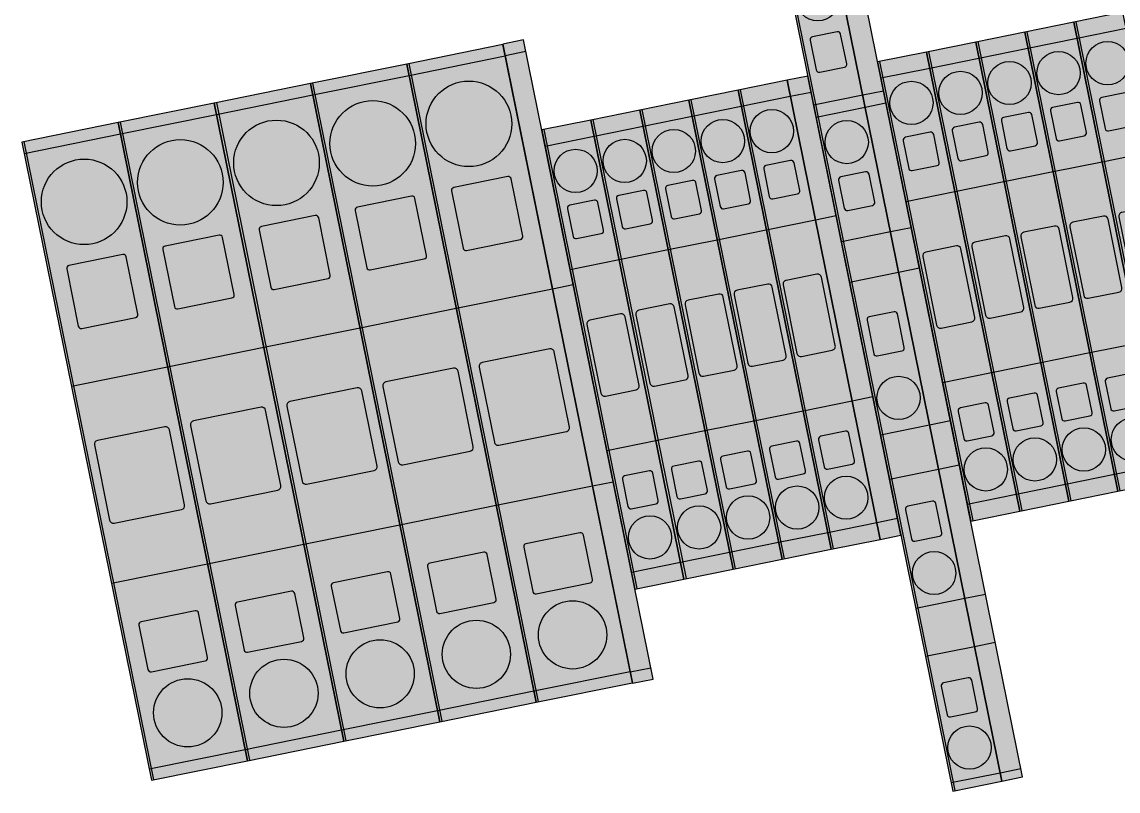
# Model space of a CAD drawing. Header units: millimetres. Extents: x -143 to 904, y -11 to 956.
# Drawn here: x -11.2 to 131.2, y 40.2 to 140.2 of the extents above; entities that cross this region are included whole.
import ezdxf

# ---------------------------------------------------------------- set-up
doc = ezdxf.new("R2010")
doc.units = ezdxf.units.MM
doc.layers.add('CP_DEVICES', color=7, linetype='Continuous')

# ---------------------------------------------------------------- blocks, each defined once
blk = doc.blocks.new('VPR-10-GY')
at = {"true_color": 0x82817d}
blk.add_hatch(color=8, dxfattribs=at).paths.add_polyline_path([(0, -33.85), (10.2, -33.85), (10.2, 33.85), (0, 33.85)])
at = {"true_color": 0x72706d}
for points in [[(0, 32.65), (10.2, 32.65), (10.2, 33.85), (0, 33.85)], [(0, -33.85), (10.2, -33.85), (10.2, -32.65), (0, -32.65)]]:
    blk.add_hatch(color=8, dxfattribs=at).paths.add_polyline_path(points)
at = {"true_color": 0x989692}
for points in [[(0, 7.95), (10.2, 7.95), (10.2, 32.65), (0, 32.65)], [(0, -32.65), (10.2, -32.65), (10.2, -12.95), (0, -12.95)]]:
    blk.add_hatch(color=252, dxfattribs=at).paths.add_polyline_path(points)
at = {"true_color": 0x706f6c}
h = blk.add_hatch(color=8, dxfattribs=at)
edge = h.paths.add_edge_path()
edge.add_arc((5.1, 26.475), 4.446, 0, 360)
at = {"true_color": 0x4f4e4b}
h = blk.add_hatch(color=251, dxfattribs=at)
edge = h.paths.add_edge_path()
edge.add_arc((5.1, 25.85256), 3.29004, 0, 360)
at = {"true_color": 0x2d2d2b}
h = blk.add_hatch(color=250, dxfattribs=at)
edge = h.paths.add_edge_path()
edge.add_arc((5.1, 25.31904), 1.86732, 0, 360)
at = {"true_color": 0xe46f30}
for points in [[(2.238, 13.631), (7.962, 13.631, 0.414213562), (8.262, 13.931), (8.262, 20, 0.414213562), (7.962, 20.3), (2.238, 20.3, 0.414213562), (1.938, 20), (1.938, 13.931, 0.414213562)], [(2.238, -22.8), (7.962, -22.8, 0.414213562), (8.262, -22.5), (8.262, -17.781, 0.414213562), (7.962, -17.481), (2.238, -17.481, 0.414213562), (1.938, -17.781), (1.938, -22.5, 0.414213562)]]:
    blk.add_hatch(color=32, dxfattribs=at).paths.add_polyline_path(points)
at = {"true_color": 0x723718}
for points in [[(1.938, 15.69839), (8.262, 17.43233), (8.262, 18.23261), (1.938, 16.49867)], [(1.938, -21.15111), (8.262, -19.76817), (8.262, -19.12989), (1.938, -20.51283)]]:
    blk.add_hatch(color=36, dxfattribs=at).paths.add_polyline_path(points)
at = {"true_color": 0x3f3f3d}
for points in [[(4.849, 10.117), (5.351, 10.117, 0.414213562), (5.9, 10.666), (5.9, 10.668, 0.414213562), (5.351, 11.217), (4.849, 11.217, 0.414213562), (4.3, 10.668), (4.3, 10.666, 0.414213562)], [(4.849, -15.667), (5.351, -15.667, 0.414213562), (5.9, -15.118), (5.9, -15.116, 0.414213562), (5.351, -14.567), (4.849, -14.567, 0.414213562), (4.3, -15.116), (4.3, -15.118, 0.414213562)]]:
    blk.add_hatch(color=250, dxfattribs=at).paths.add_polyline_path(points)
at = {"true_color": 0x343437}
for points in [[(2.55, 4.75), (7.65, 4.75), (7.65, 6.95), (2.55, 6.95)], [(2.55, -11.95), (7.65, -11.95), (7.65, -9.75), (2.55, -9.75)]]:
    blk.add_hatch(color=250, dxfattribs=at).paths.add_polyline_path(points)
at = {"true_color": 0xa4a29d}
blk.add_hatch(color=253, dxfattribs=at).paths.add_polyline_path([(1.522, -6.889), (8.678, -6.889, 0.414213562), (9.078, -6.489), (9.078, 1.489, 0.414213562), (8.678, 1.889), (1.522, 1.889, 0.414213562), (1.122, 1.489), (1.122, -6.489, 0.414213562)])
at = {"true_color": 0x706f6c}
h = blk.add_hatch(color=8, dxfattribs=at)
edge = h.paths.add_edge_path()
edge.add_arc((5.1, -27.725), 3.546, 0, 360)
at = {"true_color": 0x4f4e4b}
h = blk.add_hatch(color=251, dxfattribs=at)
edge = h.paths.add_edge_path()
edge.add_arc((5.1, -27.22856), 2.62404, 0, 360)
at = {"true_color": 0x2d2d2b}
h = blk.add_hatch(color=250, dxfattribs=at)
edge = h.paths.add_edge_path()
edge.add_arc((5.1, -26.80304), 1.48932, 0, 360)
at = {"color": 253, "true_color": 0xaaa8a3}
blk.add_line((0.25, -33.85), (0.25, 33.85), dxfattribs=at)
at = {"color": 251, "true_color": 0x5b5a57}
for p, q in [((0, 32.65), (10.2, 32.65)), ((0, 7.95), (10.2, 7.95)), ((0, -12.95), (10.2, -12.95)), ((0, -32.65), (10.2, -32.65))]:
    blk.add_line(p, q, dxfattribs=at)
blk.add_lwpolyline([(0, -33.85), (10.2, -33.85), (10.2, 33.85), (0, 33.85)], close=True)
at = {"color": 34, "true_color": 0x8d441d}
for points in [[(2.238, 13.631), (7.962, 13.631, 0.414213562), (8.262, 13.931), (8.262, 20, 0.414213562), (7.962, 20.3), (2.238, 20.3, 0.414213562), (1.938, 20), (1.938, 13.931, 0.414213562)], [(2.238, -22.8), (7.962, -22.8, 0.414213562), (8.262, -22.5), (8.262, -17.781, 0.414213562), (7.962, -17.481), (2.238, -17.481, 0.414213562), (1.938, -17.781), (1.938, -22.5, 0.414213562)]]:
    blk.add_lwpolyline(points, format="xyb", close=True, dxfattribs=at)
at = {"color": 251, "true_color": 0x5b5a57}
blk.add_lwpolyline([(1.522, -6.889), (8.678, -6.889, 0.414213562), (9.078, -6.489), (9.078, 1.489, 0.414213562), (8.678, 1.889), (1.522, 1.889, 0.414213562), (1.122, 1.489), (1.122, -6.489, 0.414213562)], format="xyb", close=True, dxfattribs=at)
at = {"color": 251, "true_color": 0x535250}
for centre, radius in [((5.1, 26.475), 4.446), ((5.1, -27.725), 3.546)]:
    blk.add_circle(centre, radius, dxfattribs=at)
blk = doc.blocks.new('VPR-10-BU')
at = {"true_color": 0x22609a}
blk.add_hatch(color=144, dxfattribs=at).paths.add_polyline_path([(0, -33.85), (10.2, -33.85), (10.2, 33.85), (0, 33.85)])
at = {"true_color": 0x1e5487}
for points in [[(0, 32.65), (10.2, 32.65), (10.2, 33.85), (0, 33.85)], [(0, -33.85), (10.2, -33.85), (10.2, -32.65), (0, -32.65)]]:
    blk.add_hatch(color=146, dxfattribs=at).paths.add_polyline_path(points)
at = {"true_color": 0x2870b4}
for points in [[(0, 7.95), (10.2, 7.95), (10.2, 32.65), (0, 32.65)], [(0, -32.65), (10.2, -32.65), (10.2, -12.95), (0, -12.95)]]:
    blk.add_hatch(color=155, dxfattribs=at).paths.add_polyline_path(points)
at = {"true_color": 0x1d5285}
h = blk.add_hatch(color=146, dxfattribs=at)
edge = h.paths.add_edge_path()
edge.add_arc((5.1, 26.475), 4.446, 0, 360)
at = {"true_color": 0x143a5d}
h = blk.add_hatch(color=159, dxfattribs=at)
edge = h.paths.add_edge_path()
edge.add_arc((5.1, 25.85256), 3.29004, 0, 360)
at = {"true_color": 0x0c2136}
h = blk.add_hatch(color=158, dxfattribs=at)
edge = h.paths.add_edge_path()
edge.add_arc((5.1, 25.31904), 1.86732, 0, 360)
at = {"true_color": 0xe46f30}
for points in [[(2.238, 13.631), (7.962, 13.631, 0.414213562), (8.262, 13.931), (8.262, 20, 0.414213562), (7.962, 20.3), (2.238, 20.3, 0.414213562), (1.938, 20), (1.938, 13.931, 0.414213562)], [(2.238, -22.8), (7.962, -22.8, 0.414213562), (8.262, -22.5), (8.262, -17.781, 0.414213562), (7.962, -17.481), (2.238, -17.481, 0.414213562), (1.938, -17.781), (1.938, -22.5, 0.414213562)]]:
    blk.add_hatch(color=32, dxfattribs=at).paths.add_polyline_path(points)
at = {"true_color": 0x723718}
for points in [[(1.938, 15.69839), (8.262, 17.43233), (8.262, 18.23261), (1.938, 16.49867)], [(1.938, -21.15111), (8.262, -19.76817), (8.262, -19.12989), (1.938, -20.51283)]]:
    blk.add_hatch(color=36, dxfattribs=at).paths.add_polyline_path(points)
at = {"true_color": 0x102f4b}
for points in [[(4.849, 10.117), (5.351, 10.117, 0.414213562), (5.9, 10.666), (5.9, 10.668, 0.414213562), (5.351, 11.217), (4.849, 11.217, 0.414213562), (4.3, 10.668), (4.3, 10.666, 0.414213562)], [(4.849, -15.667), (5.351, -15.667, 0.414213562), (5.9, -15.118), (5.9, -15.116, 0.414213562), (5.351, -14.567), (4.849, -14.567, 0.414213562), (4.3, -15.116), (4.3, -15.118, 0.414213562)]]:
    blk.add_hatch(color=158, dxfattribs=at).paths.add_polyline_path(points)
at = {"true_color": 0x343437}
for points in [[(2.55, 4.75), (7.65, 4.75), (7.65, 6.95), (2.55, 6.95)], [(2.55, -11.95), (7.65, -11.95), (7.65, -9.75), (2.55, -9.75)]]:
    blk.add_hatch(color=250, dxfattribs=at).paths.add_polyline_path(points)
at = {"true_color": 0x2b78c2}
blk.add_hatch(color=152, dxfattribs=at).paths.add_polyline_path([(1.522, -6.889), (8.678, -6.889, 0.414213562), (9.078, -6.489), (9.078, 1.489, 0.414213562), (8.678, 1.889), (1.522, 1.889, 0.414213562), (1.122, 1.489), (1.122, -6.489, 0.414213562)])
at = {"true_color": 0x1d5285}
h = blk.add_hatch(color=146, dxfattribs=at)
edge = h.paths.add_edge_path()
edge.add_arc((5.1, -27.725), 3.546, 0, 360)
at = {"true_color": 0x143a5d}
h = blk.add_hatch(color=159, dxfattribs=at)
edge = h.paths.add_edge_path()
edge.add_arc((5.1, -27.22856), 2.62404, 0, 360)
at = {"true_color": 0x0c2136}
h = blk.add_hatch(color=158, dxfattribs=at)
edge = h.paths.add_edge_path()
edge.add_arc((5.1, -26.80304), 1.48932, 0, 360)
at = {"color": 152, "true_color": 0x2c7dc9}
blk.add_line((0.25, -33.85), (0.25, 33.85), dxfattribs=at)
at = {"color": 156, "true_color": 0x18436c}
for p, q in [((0, 32.65), (10.2, 32.65)), ((0, 7.95), (10.2, 7.95)), ((0, -12.95), (10.2, -12.95)), ((0, -32.65), (10.2, -32.65))]:
    blk.add_line(p, q, dxfattribs=at)
blk.add_lwpolyline([(0, -33.85), (10.2, -33.85), (10.2, 33.85), (0, 33.85)], close=True)
at = {"color": 34, "true_color": 0x8d441d}
for points in [[(2.238, 13.631), (7.962, 13.631, 0.414213562), (8.262, 13.931), (8.262, 20, 0.414213562), (7.962, 20.3), (2.238, 20.3, 0.414213562), (1.938, 20), (1.938, 13.931, 0.414213562)], [(2.238, -22.8), (7.962, -22.8, 0.414213562), (8.262, -22.5), (8.262, -17.781, 0.414213562), (7.962, -17.481), (2.238, -17.481, 0.414213562), (1.938, -17.781), (1.938, -22.5, 0.414213562)]]:
    blk.add_lwpolyline(points, format="xyb", close=True, dxfattribs=at)
at = {"color": 156, "true_color": 0x18436c}
blk.add_lwpolyline([(1.522, -6.889), (8.678, -6.889, 0.414213562), (9.078, -6.489), (9.078, 1.489, 0.414213562), (8.678, 1.889), (1.522, 1.889, 0.414213562), (1.122, 1.489), (1.122, -6.489, 0.414213562)], format="xyb", close=True, dxfattribs=at)
at = {"color": 159, "true_color": 0x163d63}
for centre, radius in [((5.1, 26.475), 4.446), ((5.1, -27.725), 3.546)]:
    blk.add_circle(centre, radius, dxfattribs=at)
blk = doc.blocks.new('VPR-10-PE-YG')
at = {"true_color": 0x438b60}
blk.add_hatch(color=117, dxfattribs=at).paths.add_polyline_path([(0, -33.85), (10.2, -33.85), (10.2, 33.85), (0, 33.85)])
at = {"true_color": 0x3a7954}
for points in [[(0, 32.65), (10.2, 32.65), (10.2, 33.85), (0, 33.85)], [(0, -33.85), (10.2, -33.85), (10.2, -32.65), (0, -32.65)]]:
    blk.add_hatch(color=107, dxfattribs=at).paths.add_polyline_path(points)
at = {"true_color": 0x4ea270}
for points in [[(0, 7.95), (10.2, 7.95), (10.2, 32.65), (0, 32.65)], [(0, -32.65), (10.2, -32.65), (10.2, -12.95), (0, -12.95)]]:
    blk.add_hatch(color=115, dxfattribs=at).paths.add_polyline_path(points)
at = {"true_color": 0xc4c45c}
for points in [[(0, 32.14), (10.2, 31.7), (10.2, 32.14), (0, 32.59)], [(0, 30.55), (10.2, 30.56), (10.2, 30.72), (0, 30.71)], [(0, 29.4), (10.2, 28.29), (10.2, 28.47), (0, 29.58)], [(0, 27.92), (10.2, 29.07), (10.2, 29.52), (0, 28.37)], [(0, 26.4), (10.2, 25.33), (10.2, 25.82), (0, 26.88)], [(0, 24.87), (10.2, 25.41), (10.2, 25.59), (0, 25.04)], [(0, 23.87), (10.2, 24.23), (10.2, 24.6), (0, 24.24)], [(0, 23.09), (10.2, 22.28), (10.2, 22.46), (0, 23.28)], [(0, 21.82), (10.2, 22.24), (10.2, 22.64), (0, 22.22)], [(0, 20.56), (10.2, 20.71), (10.2, 20.91), (0, 20.76)], [(0, 19.87), (10.2, 20.31), (10.2, 20.47), (0, 20.03)], [(0, 17.79), (10.2, 17.6), (10.2, 17.9), (0, 18.09)], [(0, 16.18), (10.2, 17.37), (10.2, 17.59), (0, 16.39)], [(0, 15.05), (10.2, 16.18), (10.2, 16.44), (0, 15.31)], [(0, 13.26), (10.2, 14.35), (10.2, 14.88), (0, 13.78)], [(0, 12.31), (10.2, 13.47), (10.2, 13.74), (0, 12.57)], [(0, 10.49), (10.2, 9.92), (10.2, 10.17), (0, 10.73)], [(0, 9.28), (10.2, 9.69), (10.2, 9.98), (0, 9.56)], [(0, 8.14), (10.2, 7.06), (10.2, 7.5), (0, 8.57)], [(0, 6.56), (10.2, 6.23), (10.2, 6.76), (0, 7.09)], [(0, 5.28), (10.2, 6), (10.2, 6.48), (0, 5.77)], [(0, 3.29), (10.2, 3.08), (10.2, 3.45), (0, 3.65)], [(0, 1.16), (10.2, 1.57), (10.2, 1.95), (0, 1.54)], [(0, -0.72), (10.2, 0.46), (10.2, 0.7), (0, -0.48)], [(0, -1.57), (10.2, -0.98), (10.2, -0.81), (0, -1.4)], [(0, -2.76), (10.2, -2.14), (10.2, -1.73), (0, -2.35)], [(0, -4.44), (10.2, -4.88), (10.2, -4.68), (0, -4.23)], [(0, -6.34), (10.2, -5.92), (10.2, -5.44), (0, -5.86)], [(0, -7.22), (10.2, -6.2), (10.2, -6.04), (0, -7.07)], [(0, -8.13), (10.2, -8.42), (10.2, -8.08), (0, -7.79)], [(0, -10.15), (10.2, -10.12), (10.2, -9.71), (0, -9.75)], [(0, -11.31), (10.2, -12.5), (10.2, -12), (0, -10.81)], [(0, -12.3), (10.2, -13.09), (10.2, -12.6), (0, -11.82)], [(0, -13.32), (10.2, -14.01), (10.2, -13.64), (0, -12.95)], [(0, -14.59), (10.2, -14.79), (10.2, -14.52), (0, -14.31)], [(0, -15.57), (10.2, -15.77), (10.2, -15.54), (0, -15.34)], [(0, -16.73), (10.2, -17.16), (10.2, -16.62), (0, -16.2)], [(0, -18.06), (10.2, -17.17), (10.2, -16.93), (0, -17.83)], [(0, -19.77), (10.2, -19.31), (10.2, -18.89), (0, -19.35)], [(0, -21.8), (10.2, -22.49), (10.2, -22.19), (0, -21.5)], [(0, -23.76), (10.2, -24.62), (10.2, -24.21), (0, -23.34)], [(0, -25.72), (10.2, -24.57), (10.2, -24.25), (0, -25.4)], [(0, -24.64), (10.2, -25.02), (10.2, -24.65), (0, -24.27)], [(0, -27.01), (10.2, -26.75), (10.2, -26.49), (0, -26.75)], [(0, -28.12), (10.2, -28.22), (10.2, -27.99), (0, -27.9)], [(0, -29.08), (10.2, -28.89), (10.2, -28.61), (0, -28.8)], [(0, -30.22), (10.2, -29.82), (10.2, -29.33), (0, -29.73)], [(0, -31.75), (10.2, -30.6), (10.2, -30.45), (0, -31.6)], [(0, -33.52), (10.2, -32.86), (10.2, -32.6), (0, -33.26)]]:
    blk.add_hatch(color=53, dxfattribs=at).paths.add_polyline_path(points)
at = {"true_color": 0x397752}
h = blk.add_hatch(color=107, dxfattribs=at)
edge = h.paths.add_edge_path()
edge.add_arc((5.1, 26.48), 4.45, 0, 360)
at = {"true_color": 0x28543a}
h = blk.add_hatch(color=119, dxfattribs=at)
edge = h.paths.add_edge_path()
edge.add_arc((5.1, 25.85), 3.29, 0, 360)
at = {"true_color": 0x173021}
h = blk.add_hatch(color=99, dxfattribs=at)
edge = h.paths.add_edge_path()
edge.add_arc((5.1, 25.32), 1.87, 0, 360)
at = {"true_color": 0xe46f30}
for points in [[(2.24, 13.63), (7.96, 13.63, 0.414214), (8.26, 13.93), (8.26, 20, 0.414214), (7.96, 20.3), (2.24, 20.3, 0.414214), (1.94, 20), (1.94, 13.93, 0.414214)], [(2.24, -22.8), (7.96, -22.8, 0.414214), (8.26, -22.5), (8.26, -17.78, 0.414214), (7.96, -17.48), (2.24, -17.48, 0.414214), (1.94, -17.78), (1.94, -22.5, 0.414214)]]:
    blk.add_hatch(color=32, dxfattribs=at).paths.add_polyline_path(points)
at = {"true_color": 0x723718}
for points in [[(1.94, 15.7), (8.26, 17.43), (8.26, 18.23), (1.94, 16.5)], [(1.94, -21.15), (8.26, -19.77), (8.26, -19.13), (1.94, -20.51)]]:
    blk.add_hatch(color=36, dxfattribs=at).paths.add_polyline_path(points)
at = {"true_color": 0x20442f}
for points in [[(4.85, 10.12), (5.35, 10.12, 0.414214), (5.9, 10.67), (5.9, 10.67, 0.414214), (5.35, 11.22), (4.85, 11.22, 0.414214), (4.3, 10.67), (4.3, 10.67, 0.414214)], [(4.85, -15.67), (5.35, -15.67, 0.414214), (5.9, -15.12), (5.9, -15.12, 0.414214), (5.35, -14.57), (4.85, -14.57, 0.414214), (4.3, -15.12), (4.3, -15.12, 0.414214)]]:
    blk.add_hatch(color=109, dxfattribs=at).paths.add_polyline_path(points)
at = {"true_color": 0x343437}
for points in [[(2.55, 4.75), (7.65, 4.75), (7.65, 6.95), (2.55, 6.95)], [(2.55, -11.95), (7.65, -11.95), (7.65, -9.75), (2.55, -9.75)]]:
    blk.add_hatch(color=250, dxfattribs=at).paths.add_polyline_path(points)
at = {"true_color": 0x4a996a}
blk.add_hatch(color=115, dxfattribs=at).paths.add_polyline_path([(1.52, -6.89), (8.68, -6.89, 0.414214), (9.08, -6.49), (9.08, 1.49, 0.414214), (8.68, 1.89), (1.52, 1.89, 0.414214), (1.12, 1.49), (1.12, -6.49, 0.414214)])
at = {"true_color": 0x397752}
h = blk.add_hatch(color=107, dxfattribs=at)
edge = h.paths.add_edge_path()
edge.add_arc((5.1, -27.73), 3.55, 0, 360)
at = {"true_color": 0x28543a}
h = blk.add_hatch(color=119, dxfattribs=at)
edge = h.paths.add_edge_path()
edge.add_arc((5.1, -27.23), 2.62, 0, 360)
at = {"true_color": 0x173021}
h = blk.add_hatch(color=99, dxfattribs=at)
edge = h.paths.add_edge_path()
edge.add_arc((5.1, -26.8), 1.49, 0, 360)
at = {"color": 103, "true_color": 0x57b57d}
blk.add_line((0.25, -33.85), (0.25, 33.85), dxfattribs=at)
at = {"color": 129, "true_color": 0x2e6143}
for p, q in [((0, 32.65), (10.2, 32.65)), ((0, 7.95), (10.2, 7.95)), ((0, -12.95), (10.2, -12.95)), ((0, -32.65), (10.2, -32.65))]:
    blk.add_line(p, q, dxfattribs=at)
blk.add_lwpolyline([(0, -33.85), (10.2, -33.85), (10.2, 33.85), (0, 33.85)], close=True)
at = {"color": 34, "true_color": 0x8d441d}
for points in [[(2.24, 13.63), (7.96, 13.63, 0.414214), (8.26, 13.93), (8.26, 20, 0.414214), (7.96, 20.3), (2.24, 20.3, 0.414214), (1.94, 20), (1.94, 13.93, 0.414214)], [(2.24, -22.8), (7.96, -22.8, 0.414214), (8.26, -22.5), (8.26, -17.78, 0.414214), (7.96, -17.48), (2.24, -17.48, 0.414214), (1.94, -17.78), (1.94, -22.5, 0.414214)]]:
    blk.add_lwpolyline(points, format="xyb", close=True, dxfattribs=at)
at = {"color": 129, "true_color": 0x2e6143}
blk.add_lwpolyline([(1.52, -6.89), (8.68, -6.89, 0.414214), (9.08, -6.49), (9.08, 1.49, 0.414214), (8.68, 1.89), (1.52, 1.89, 0.414214), (1.12, 1.49), (1.12, -6.49, 0.414214)], format="xyb", close=True, dxfattribs=at)
at = {"color": 119, "true_color": 0x2a593d}
for centre, radius in [((5.1, 26.48), 4.45), ((5.1, -27.73), 3.55)]:
    blk.add_circle(centre, radius, dxfattribs=at)
blk = doc.blocks.new('D-VPR-10')
at = {"true_color": 0xaba7a1}
blk.add_hatch(color=253, dxfattribs=at).paths.add_polyline_path([(0, -33.9), (2.2, -33.9), (2.2, 33.9), (0, 33.9)])
at = {"true_color": 0xb5b1aa}
for points in [[(0, 7.96), (2.2, 7.96), (2.2, 32.7), (0, 32.7)], [(0, -32.7), (2.2, -32.7), (2.2, -12.97), (0, -12.97)]]:
    blk.add_hatch(color=253, dxfattribs=at).paths.add_polyline_path(points)
at = {"color": 8, "true_color": 0x777470}
for p, q in [((0, 32.7), (2.2, 32.7)), ((0, 7.96), (2.2, 7.96)), ((0, -12.97), (2.2, -12.97)), ((0, -32.7), (2.2, -32.7))]:
    blk.add_line(p, q, dxfattribs=at)
blk.add_lwpolyline([(0, -33.9), (2.2, -33.9), (2.2, 33.9), (0, 33.9)], close=True)
blk = doc.blocks.new('VPR-2.5-GY')
at = {"true_color": 0x82817d}
blk.add_hatch(color=8, dxfattribs=at).paths.add_polyline_path([(0, -24.35), (5.2, -24.35), (5.2, 24.35), (0, 24.35)])
at = {"true_color": 0x72706d}
for points in [[(0, 22.65), (5.2, 22.65), (5.2, 24.35), (0, 24.35)], [(0, -24.35), (5.2, -24.35), (5.2, -22.55), (0, -22.55)]]:
    blk.add_hatch(color=8, dxfattribs=at).paths.add_polyline_path(points)
at = {"true_color": 0x989692}
for points in [[(0, 9.55), (5.2, 9.55), (5.2, 22.65), (0, 22.65)], [(0, -22.55), (5.2, -22.55), (5.2, -9.65), (0, -9.65)]]:
    blk.add_hatch(color=252, dxfattribs=at).paths.add_polyline_path(points)
at = {"true_color": 0x706f6c}
h = blk.add_hatch(color=8, dxfattribs=at)
edge = h.paths.add_edge_path()
edge.add_arc((2.6, 19.483), 2.25, 0, 360)
at = {"true_color": 0x4f4e4b}
h = blk.add_hatch(color=251, dxfattribs=at)
edge = h.paths.add_edge_path()
edge.add_arc((2.6, 19.168), 1.665, 0, 360)
at = {"true_color": 0x2d2d2b}
h = blk.add_hatch(color=250, dxfattribs=at)
edge = h.paths.add_edge_path()
edge.add_arc((2.6, 18.898), 0.945, 0, 360)
at = {"true_color": 0xe46f30}
for points in [[(1.288, 12.563), (3.912, 12.563, 0.414213562), (4.212, 12.863), (4.212, 15.8, 0.414213562), (3.912, 16.1), (1.288, 16.1, 0.414213562), (0.988, 15.8), (0.988, 12.863, 0.414213562)], [(1.288, -16.1), (3.912, -16.1, 0.414213562), (4.212, -15.8), (4.212, -12.917, 0.414213562), (3.912, -12.617), (1.288, -12.617, 0.414213562), (0.988, -12.917), (0.988, -15.8, 0.414213562)]]:
    blk.add_hatch(color=32, dxfattribs=at).paths.add_polyline_path(points)
at = {"true_color": 0x723718}
for points in [[(0.988, 13.65947), (4.212, 14.57909), (4.212, 15.00353), (0.988, 14.08391)], [(0.988, -15.02027), (4.212, -14.11469), (4.212, -13.69673), (0.988, -14.60231)]]:
    blk.add_hatch(color=36, dxfattribs=at).paths.add_polyline_path(points)
at = {"true_color": 0x3f3f3d}
for points in [[(2.349, 10.441), (2.851, 10.441, 0.414213562), (3.4, 10.99), (3.4, 10.992, 0.414213562), (2.851, 11.541), (2.349, 11.541, 0.414213562), (1.8, 10.992), (1.8, 10.99, 0.414213562)], [(2.349, -11.619), (2.851, -11.619, 0.414213562), (3.4, -11.07), (3.4, -11.068, 0.414213562), (2.851, -10.519), (2.349, -10.519, 0.414213562), (1.8, -11.068), (1.8, -11.07, 0.414213562)]]:
    blk.add_hatch(color=250, dxfattribs=at).paths.add_polyline_path(points)
at = {"true_color": 0x343437}
for points in [[(1.3, 6.35), (3.9, 6.35), (3.9, 8.55), (1.3, 8.55)], [(1.3, -8.65), (3.9, -8.65), (3.9, -6.45), (1.3, -6.45)]]:
    blk.add_hatch(color=250, dxfattribs=at).paths.add_polyline_path(points)
at = {"true_color": 0xa4a29d}
blk.add_hatch(color=253, dxfattribs=at).paths.add_polyline_path([(0.972, -4.082), (4.228, -4.082, 0.414213562), (4.628, -3.682), (4.628, 3.582, 0.414213562), (4.228, 3.982), (0.972, 3.982, 0.414213562), (0.572, 3.582), (0.572, -3.682, 0.414213562)])
at = {"true_color": 0x706f6c}
h = blk.add_hatch(color=8, dxfattribs=at)
edge = h.paths.add_edge_path()
edge.add_arc((2.6, -19.397), 2.25, 0, 360)
at = {"true_color": 0x4f4e4b}
h = blk.add_hatch(color=251, dxfattribs=at)
edge = h.paths.add_edge_path()
edge.add_arc((2.6, -19.082), 1.665, 0, 360)
at = {"true_color": 0x2d2d2b}
h = blk.add_hatch(color=250, dxfattribs=at)
edge = h.paths.add_edge_path()
edge.add_arc((2.6, -18.812), 0.945, 0, 360)
at = {"color": 253, "true_color": 0xaaa8a3}
blk.add_line((0.25, -24.35), (0.25, 24.35), dxfattribs=at)
at = {"color": 251, "true_color": 0x5b5a57}
for p, q in [((0, 22.65), (5.2, 22.65)), ((0, 9.55), (5.2, 9.55)), ((0, -9.65), (5.2, -9.65)), ((0, -22.55), (5.2, -22.55))]:
    blk.add_line(p, q, dxfattribs=at)
blk.add_lwpolyline([(0, -24.35), (5.2, -24.35), (5.2, 24.35), (0, 24.35)], close=True)
at = {"color": 34, "true_color": 0x8d441d}
for points in [[(1.288, 12.563), (3.912, 12.563, 0.414213562), (4.212, 12.863), (4.212, 15.8, 0.414213562), (3.912, 16.1), (1.288, 16.1, 0.414213562), (0.988, 15.8), (0.988, 12.863, 0.414213562)], [(1.288, -16.1), (3.912, -16.1, 0.414213562), (4.212, -15.8), (4.212, -12.917, 0.414213562), (3.912, -12.617), (1.288, -12.617, 0.414213562), (0.988, -12.917), (0.988, -15.8, 0.414213562)]]:
    blk.add_lwpolyline(points, format="xyb", close=True, dxfattribs=at)
at = {"color": 251, "true_color": 0x5b5a57}
blk.add_lwpolyline([(0.972, -4.082), (4.228, -4.082, 0.414213562), (4.628, -3.682), (4.628, 3.582, 0.414213562), (4.228, 3.982), (0.972, 3.982, 0.414213562), (0.572, 3.582), (0.572, -3.682, 0.414213562)], format="xyb", close=True, dxfattribs=at)
at = {"color": 251, "true_color": 0x535250}
for centre in [(2.6, 19.483), (2.6, -19.397)]:
    blk.add_circle(centre, 2.25, dxfattribs=at)
blk = doc.blocks.new('VPR-2.5-BU')
at = {"true_color": 0x22609a}
blk.add_hatch(color=144, dxfattribs=at).paths.add_polyline_path([(0, -24.35), (5.2, -24.35), (5.2, 24.35), (0, 24.35)])
at = {"true_color": 0x1e5487}
for points in [[(0, 22.65), (5.2, 22.65), (5.2, 24.35), (0, 24.35)], [(0, -24.35), (5.2, -24.35), (5.2, -22.55), (0, -22.55)]]:
    blk.add_hatch(color=146, dxfattribs=at).paths.add_polyline_path(points)
at = {"true_color": 0x2870b4}
for points in [[(0, 9.55), (5.2, 9.55), (5.2, 22.65), (0, 22.65)], [(0, -22.55), (5.2, -22.55), (5.2, -9.65), (0, -9.65)]]:
    blk.add_hatch(color=155, dxfattribs=at).paths.add_polyline_path(points)
at = {"true_color": 0x1d5285}
h = blk.add_hatch(color=146, dxfattribs=at)
edge = h.paths.add_edge_path()
edge.add_arc((2.6, 19.483), 2.25, 0, 360)
at = {"true_color": 0x143a5d}
h = blk.add_hatch(color=159, dxfattribs=at)
edge = h.paths.add_edge_path()
edge.add_arc((2.6, 19.168), 1.665, 0, 360)
at = {"true_color": 0x0c2136}
h = blk.add_hatch(color=158, dxfattribs=at)
edge = h.paths.add_edge_path()
edge.add_arc((2.6, 18.898), 0.945, 0, 360)
at = {"true_color": 0xe46f30}
for points in [[(1.288, 12.563), (3.912, 12.563, 0.414213562), (4.212, 12.863), (4.212, 15.8, 0.414213562), (3.912, 16.1), (1.288, 16.1, 0.414213562), (0.988, 15.8), (0.988, 12.863, 0.414213562)], [(1.288, -16.1), (3.912, -16.1, 0.414213562), (4.212, -15.8), (4.212, -12.917, 0.414213562), (3.912, -12.617), (1.288, -12.617, 0.414213562), (0.988, -12.917), (0.988, -15.8, 0.414213562)]]:
    blk.add_hatch(color=32, dxfattribs=at).paths.add_polyline_path(points)
at = {"true_color": 0x723718}
for points in [[(0.988, 13.65947), (4.212, 14.57909), (4.212, 15.00353), (0.988, 14.08391)], [(0.988, -15.02027), (4.212, -14.11469), (4.212, -13.69673), (0.988, -14.60231)]]:
    blk.add_hatch(color=36, dxfattribs=at).paths.add_polyline_path(points)
at = {"true_color": 0x102f4b}
for points in [[(2.349, 10.441), (2.851, 10.441, 0.414213562), (3.4, 10.99), (3.4, 10.992, 0.414213562), (2.851, 11.541), (2.349, 11.541, 0.414213562), (1.8, 10.992), (1.8, 10.99, 0.414213562)], [(2.349, -11.619), (2.851, -11.619, 0.414213562), (3.4, -11.07), (3.4, -11.068, 0.414213562), (2.851, -10.519), (2.349, -10.519, 0.414213562), (1.8, -11.068), (1.8, -11.07, 0.414213562)]]:
    blk.add_hatch(color=158, dxfattribs=at).paths.add_polyline_path(points)
at = {"true_color": 0x343437}
for points in [[(1.3, 6.35), (3.9, 6.35), (3.9, 8.55), (1.3, 8.55)], [(1.3, -8.65), (3.9, -8.65), (3.9, -6.45), (1.3, -6.45)]]:
    blk.add_hatch(color=250, dxfattribs=at).paths.add_polyline_path(points)
at = {"true_color": 0x2b78c2}
blk.add_hatch(color=152, dxfattribs=at).paths.add_polyline_path([(0.972, -4.082), (4.228, -4.082, 0.414213562), (4.628, -3.682), (4.628, 3.582, 0.414213562), (4.228, 3.982), (0.972, 3.982, 0.414213562), (0.572, 3.582), (0.572, -3.682, 0.414213562)])
at = {"true_color": 0x1d5285}
h = blk.add_hatch(color=146, dxfattribs=at)
edge = h.paths.add_edge_path()
edge.add_arc((2.6, -19.397), 2.25, 0, 360)
at = {"true_color": 0x143a5d}
h = blk.add_hatch(color=159, dxfattribs=at)
edge = h.paths.add_edge_path()
edge.add_arc((2.6, -19.082), 1.665, 0, 360)
at = {"true_color": 0x0c2136}
h = blk.add_hatch(color=158, dxfattribs=at)
edge = h.paths.add_edge_path()
edge.add_arc((2.6, -18.812), 0.945, 0, 360)
at = {"color": 152, "true_color": 0x2c7dc9}
blk.add_line((0.25, -24.35), (0.25, 24.35), dxfattribs=at)
at = {"color": 156, "true_color": 0x18436c}
for p, q in [((0, 22.65), (5.2, 22.65)), ((0, 9.55), (5.2, 9.55)), ((0, -9.65), (5.2, -9.65)), ((0, -22.55), (5.2, -22.55))]:
    blk.add_line(p, q, dxfattribs=at)
blk.add_lwpolyline([(0, -24.35), (5.2, -24.35), (5.2, 24.35), (0, 24.35)], close=True)
at = {"color": 34, "true_color": 0x8d441d}
for points in [[(1.288, 12.563), (3.912, 12.563, 0.414213562), (4.212, 12.863), (4.212, 15.8, 0.414213562), (3.912, 16.1), (1.288, 16.1, 0.414213562), (0.988, 15.8), (0.988, 12.863, 0.414213562)], [(1.288, -16.1), (3.912, -16.1, 0.414213562), (4.212, -15.8), (4.212, -12.917, 0.414213562), (3.912, -12.617), (1.288, -12.617, 0.414213562), (0.988, -12.917), (0.988, -15.8, 0.414213562)]]:
    blk.add_lwpolyline(points, format="xyb", close=True, dxfattribs=at)
at = {"color": 156, "true_color": 0x18436c}
blk.add_lwpolyline([(0.972, -4.082), (4.228, -4.082, 0.414213562), (4.628, -3.682), (4.628, 3.582, 0.414213562), (4.228, 3.982), (0.972, 3.982, 0.414213562), (0.572, 3.582), (0.572, -3.682, 0.414213562)], format="xyb", close=True, dxfattribs=at)
at = {"color": 159, "true_color": 0x163d63}
for centre in [(2.6, 19.483), (2.6, -19.397)]:
    blk.add_circle(centre, 2.25, dxfattribs=at)
blk = doc.blocks.new('VPR-2.5-PE-YG')
at = {"true_color": 0x438b60}
blk.add_hatch(color=117, dxfattribs=at).paths.add_polyline_path([(0, -24.35), (5.2, -24.35), (5.2, 24.35), (0, 24.35)])
at = {"true_color": 0x3a7954}
for points in [[(0, 22.65), (5.2, 22.65), (5.2, 24.35), (0, 24.35)], [(0, -24.35), (5.2, -24.35), (5.2, -22.55), (0, -22.55)]]:
    blk.add_hatch(color=107, dxfattribs=at).paths.add_polyline_path(points)
at = {"true_color": 0xc4c45c}
for points in [[(0, 23.4), (5.2, 23.99), (5.2, 24.16), (0, 23.57)], [(0, 22.05), (5.2, 22.09), (5.2, 22.25), (0, 22.22)], [(0, 20.89), (5.2, 19.76), (5.2, 20.16), (0, 21.28)], [(0, 19.23), (5.2, 18.38), (5.2, 18.57), (0, 19.42)], [(0, 18.5), (5.2, 18.75), (5.2, 18.9), (0, 18.66)], [(0, 17.45), (5.2, 16.87), (5.2, 17.05), (0, 17.62)], [(0, 16.59), (5.2, 16.84), (5.2, 17.07), (0, 16.83)], [(0, 15.27), (5.2, 14.09), (5.2, 14.31), (0, 15.49)], [(0, 13.49), (5.2, 13.31), (5.2, 13.68), (0, 13.86)], [(0, 11.82), (5.2, 11.75), (5.2, 12.07), (0, 12.14)], [(0, 10.01), (5.2, 9.45), (5.2, 9.99), (0, 10.55)], [(0, 8.47), (5.2, 8.65), (5.2, 8.93), (0, 8.75)], [(0, 6.63), (5.2, 7.25), (5.2, 7.74), (0, 7.12)], [(0, 5.24), (5.2, 6.18), (5.2, 6.48), (0, 5.54)], [(0, 2.91), (5.2, 2.94), (5.2, 3.48), (0, 3.45)], [(0, 1.59), (5.2, 1.08), (5.2, 1.37), (0, 1.88)], [(0, -0.34), (5.2, -0.2), (5.2, 0.2), (0, 0.07)], [(0, -1.8), (5.2, -1.59), (5.2, -1.1), (0, -1.31)], [(0, -2.85), (5.2, -3.85), (5.2, -3.68), (0, -2.68)], [(0, -4.57), (5.2, -4.36), (5.2, -3.94), (0, -4.15)], [(0, -6.11), (5.2, -5.86), (5.2, -5.5), (0, -5.75)], [(0, -7.92), (5.2, -6.9), (5.2, -6.53), (0, -7.55)], [(0, -9.47), (5.2, -9.25), (5.2, -8.84), (0, -9.06)], [(0, -10.46), (5.2, -9.75), (5.2, -9.6), (0, -10.31)], [(0, -12.21), (5.2, -11.78), (5.2, -11.52), (0, -11.95)], [(0, -13.78), (5.2, -12.95), (5.2, -12.55), (0, -13.38)], [(0, -15.6), (5.2, -14.84), (5.2, -14.3), (0, -15.05)], [(0, -16.62), (5.2, -16.61), (5.2, -16.42), (0, -16.43)], [(0, -18.1), (5.2, -16.98), (5.2, -16.56), (0, -17.68)], [(0, -20.11), (5.2, -21.08), (5.2, -20.68), (0, -19.71)], [(0, -20.95), (5.2, -20.8), (5.2, -20.51), (0, -20.67)], [(0, -22.71), (5.2, -23.59), (5.2, -23.42), (0, -22.54)], [(0, -24.01), (5.2, -24.35), (5.2, -23.91), (0, -23.57)]]:
    blk.add_hatch(color=53, dxfattribs=at).paths.add_polyline_path(points)
at = {"true_color": 0x4ea270}
for points in [[(0, 9.55), (5.2, 9.55), (5.2, 22.65), (0, 22.65)], [(0, -22.55), (5.2, -22.55), (5.2, -9.65), (0, -9.65)]]:
    blk.add_hatch(color=115, dxfattribs=at).paths.add_polyline_path(points)
at = {"true_color": 0x397752}
h = blk.add_hatch(color=107, dxfattribs=at)
edge = h.paths.add_edge_path()
edge.add_arc((2.6, 19.48), 2.25, 0, 360)
at = {"true_color": 0x28543a}
h = blk.add_hatch(color=119, dxfattribs=at)
edge = h.paths.add_edge_path()
edge.add_arc((2.6, 19.17), 1.67, 0, 360)
at = {"true_color": 0x173021}
h = blk.add_hatch(color=99, dxfattribs=at)
edge = h.paths.add_edge_path()
edge.add_arc((2.6, 18.9), 0.945, 0, 360)
at = {"true_color": 0xe46f30}
for points in [[(1.29, 12.56), (3.91, 12.56, 0.414214), (4.21, 12.86), (4.21, 15.8, 0.414214), (3.91, 16.1), (1.29, 16.1, 0.414214), (0.99, 15.8), (0.99, 12.86, 0.414214)], [(1.29, -16.1), (3.91, -16.1, 0.414214), (4.21, -15.8), (4.21, -12.92, 0.414214), (3.91, -12.62), (1.29, -12.62, 0.414214), (0.99, -12.92), (0.99, -15.8, 0.414214)]]:
    blk.add_hatch(color=32, dxfattribs=at).paths.add_polyline_path(points)
at = {"true_color": 0x723718}
for points in [[(0.99, 13.66), (4.21, 14.58), (4.21, 15), (0.99, 14.08)], [(0.99, -15.02), (4.21, -14.11), (4.21, -13.7), (0.99, -14.6)]]:
    blk.add_hatch(color=36, dxfattribs=at).paths.add_polyline_path(points)
at = {"true_color": 0x20442f}
for points in [[(2.35, 10.44), (2.85, 10.44, 0.414214), (3.4, 10.99), (3.4, 10.99, 0.414214), (2.85, 11.54), (2.35, 11.54, 0.414214), (1.8, 10.99), (1.8, 10.99, 0.414214)], [(2.35, -11.62), (2.85, -11.62, 0.414214), (3.4, -11.07), (3.4, -11.07, 0.414214), (2.85, -10.52), (2.35, -10.52, 0.414214), (1.8, -11.07), (1.8, -11.07, 0.414214)]]:
    blk.add_hatch(color=109, dxfattribs=at).paths.add_polyline_path(points)
at = {"true_color": 0x343437}
for points in [[(1.3, 6.35), (3.9, 6.35), (3.9, 8.55), (1.3, 8.55)], [(1.3, -8.65), (3.9, -8.65), (3.9, -6.45), (1.3, -6.45)]]:
    blk.add_hatch(color=250, dxfattribs=at).paths.add_polyline_path(points)
at = {"true_color": 0x4a996a}
blk.add_hatch(color=115, dxfattribs=at).paths.add_polyline_path([(0.97, -4.08), (4.23, -4.08, 0.414214), (4.63, -3.68), (4.63, 3.58, 0.414214), (4.23, 3.98), (0.97, 3.98, 0.414214), (0.57, 3.58), (0.57, -3.68, 0.414214)])
at = {"true_color": 0x397752}
h = blk.add_hatch(color=107, dxfattribs=at)
edge = h.paths.add_edge_path()
edge.add_arc((2.6, -19.4), 2.25, 0, 360)
at = {"true_color": 0x28543a}
h = blk.add_hatch(color=119, dxfattribs=at)
edge = h.paths.add_edge_path()
edge.add_arc((2.6, -19.08), 1.67, 0, 360)
at = {"true_color": 0x173021}
h = blk.add_hatch(color=99, dxfattribs=at)
edge = h.paths.add_edge_path()
edge.add_arc((2.6, -18.81), 0.945, 0, 360)
at = {"color": 103, "true_color": 0x57b57d}
blk.add_line((0.25, -24.35), (0.25, 24.35), dxfattribs=at)
at = {"color": 129, "true_color": 0x2e6143}
for p, q in [((0, 22.65), (5.2, 22.65)), ((0, 9.55), (5.2, 9.55)), ((0, -9.65), (5.2, -9.65)), ((0, -22.55), (5.2, -22.55))]:
    blk.add_line(p, q, dxfattribs=at)
blk.add_lwpolyline([(0, -24.35), (5.2, -24.35), (5.2, 24.35), (0, 24.35)], close=True)
at = {"color": 34, "true_color": 0x8d441d}
for points in [[(1.29, 12.56), (3.91, 12.56, 0.414214), (4.21, 12.86), (4.21, 15.8, 0.414214), (3.91, 16.1), (1.29, 16.1, 0.414214), (0.99, 15.8), (0.99, 12.86, 0.414214)], [(1.29, -16.1), (3.91, -16.1, 0.414214), (4.21, -15.8), (4.21, -12.92, 0.414214), (3.91, -12.62), (1.29, -12.62, 0.414214), (0.99, -12.92), (0.99, -15.8, 0.414214)]]:
    blk.add_lwpolyline(points, format="xyb", close=True, dxfattribs=at)
at = {"color": 129, "true_color": 0x2e6143}
blk.add_lwpolyline([(0.97, -4.08), (4.23, -4.08, 0.414214), (4.63, -3.68), (4.63, 3.58, 0.414214), (4.23, 3.98), (0.97, 3.98, 0.414214), (0.57, 3.58), (0.57, -3.68, 0.414214)], format="xyb", close=True, dxfattribs=at)
at = {"color": 119, "true_color": 0x2a593d}
for centre in [(2.6, 19.48), (2.6, -19.4)]:
    blk.add_circle(centre, 2.25, dxfattribs=at)
blk = doc.blocks.new('D-VPR-2.5')
at = {"true_color": 0xaba7a1}
blk.add_hatch(color=253, dxfattribs=at).paths.add_polyline_path([(0, -24.35), (2.2, -24.35), (2.2, 24.35), (0, 24.35)])
at = {"true_color": 0xb5b1aa}
for points in [[(0, 9.55), (2.2, 9.55), (2.2, 22.65), (0, 22.65)], [(0, -22.55), (2.2, -22.55), (2.2, -9.65), (0, -9.65)]]:
    blk.add_hatch(color=253, dxfattribs=at).paths.add_polyline_path(points)
at = {"color": 8, "true_color": 0x777470}
for p, q in [((0, 22.65), (2.2, 22.65)), ((0, 9.55), (2.2, 9.55)), ((0, -9.65), (2.2, -9.65)), ((0, -22.55), (2.2, -22.55))]:
    blk.add_line(p, q, dxfattribs=at)
blk.add_lwpolyline([(0, -24.35), (2.2, -24.35), (2.2, 24.35), (0, 24.35)], close=True)
blk = doc.blocks.new('VPR-2.5-3L-GY')
at = {"true_color": 0x6a6966}
blk.add_hatch(color=251, dxfattribs=at).paths.add_polyline_path([(0, -51.5), (5.2, -51.5), (5.2, 51.5), (0, 51.5)])
at = {"true_color": 0x72706d}
for points in [[(0, 50.6), (5.2, 50.6), (5.2, 51.5), (0, 51.5)], [(0, -51.5), (5.2, -51.5), (5.2, -50.6), (0, -50.6)]]:
    blk.add_hatch(color=8, dxfattribs=at).paths.add_polyline_path(points)
at = {"true_color": 0x797874}
for points in [[(0, 36), (5.2, 36), (5.2, 50.6), (0, 50.6)], [(0, -50.6), (5.2, -50.6), (5.2, -37.2), (0, -37.2)]]:
    blk.add_hatch(color=8, dxfattribs=at).paths.add_polyline_path(points)
at = {"true_color": 0x706f6c}
h = blk.add_hatch(color=8, dxfattribs=at)
edge = h.paths.add_edge_path()
edge.add_arc((2.6, 47.328), 2.25, 0, 360)
at = {"true_color": 0x4f4e4b}
h = blk.add_hatch(color=251, dxfattribs=at)
edge = h.paths.add_edge_path()
edge.add_arc((2.6, 47.013), 1.665, 0, 360)
at = {"true_color": 0x2d2d2b}
h = blk.add_hatch(color=250, dxfattribs=at)
edge = h.paths.add_edge_path()
edge.add_arc((2.6, 46.743), 0.945, 0, 360)
at = {"true_color": 0xe46f30}
for points in [[(1.288, 39.358), (3.912, 39.358, 0.414213562), (4.212, 39.658), (4.212, 43, 0.414213562), (3.912, 43.3), (1.288, 43.3, 0.414213562), (0.988, 43), (0.988, 39.658, 0.414213562)], [(1.288, 24.497), (3.912, 24.497, 0.414213562), (4.212, 24.797), (4.212, 27.95, 0.414213562), (3.912, 28.25), (1.288, 28.25, 0.414213562), (0.988, 27.95), (0.988, 24.797, 0.414213562)], [(1.288, 9.836), (3.912, 9.836, 0.414213562), (4.212, 10.136), (4.212, 13.1, 0.414213562), (3.912, 13.4), (1.288, 13.4, 0.414213562), (0.988, 13.1), (0.988, 10.136, 0.414213562)], [(1.288, -5.6), (3.912, -5.6, 0.414213562), (4.212, -5.3), (4.212, -1.74, 0.414213562), (3.912, -1.44), (1.288, -1.44, 0.414213562), (0.988, -1.74), (0.988, -5.3, 0.414213562)], [(1.288, -25.25), (3.912, -25.25, 0.414213562), (4.212, -24.95), (4.212, -21.851, 0.414213562), (3.912, -21.551), (1.288, -21.551, 0.414213562), (0.988, -21.851), (0.988, -24.95, 0.414213562)], [(1.288, -43.9), (3.912, -43.9, 0.414213562), (4.212, -43.6), (4.212, -40.582, 0.414213562), (3.912, -40.282), (1.288, -40.282, 0.414213562), (0.988, -40.582), (0.988, -43.6, 0.414213562)]]:
    blk.add_hatch(color=32, dxfattribs=at).paths.add_polyline_path(points)
at = {"true_color": 0x723718}
for points in [[(0.988, 40.58002), (4.212, 41.60494), (4.212, 42.07798), (0.988, 41.05306)], [(0.988, 25.66043), (4.212, 26.63621), (4.212, 27.08657), (0.988, 26.11079)], [(0.988, 10.94084), (4.212, 11.86748), (4.212, 12.29516), (0.988, 11.36852)], [(0.988, -4.3104), (4.212, -3.2288), (4.212, -2.7296), (0.988, -3.8112)], [(0.988, -24.10331), (4.212, -23.14157), (4.212, -22.69769), (0.988, -23.65943)], [(0.988, -42.77842), (4.212, -41.83774), (4.212, -41.40358), (0.988, -42.34426)]]:
    blk.add_hatch(color=36, dxfattribs=at).paths.add_polyline_path(points)
at = {"true_color": 0x3f3f3d}
for points in [[(2.349, 37.056), (2.851, 37.056, 0.414213562), (3.4, 37.605), (3.4, 37.607, 0.414213562), (2.851, 38.156), (2.349, 38.156, 0.414213562), (1.8, 37.607), (1.8, 37.605, 0.414213562)], [(2.349, 22.279), (2.851, 22.279, 0.414213562), (3.4, 22.828), (3.4, 22.83, 0.414213562), (2.851, 23.379), (2.349, 23.379, 0.414213562), (1.8, 22.83), (1.8, 22.828, 0.414213562)], [(2.349, 7.702), (2.851, 7.702, 0.414213562), (3.4, 8.251), (3.4, 8.253, 0.414213562), (2.851, 8.802), (2.349, 8.802, 0.414213562), (1.8, 8.253), (1.8, 8.251, 0.414213562)], [(2.349, 0.168), (2.851, 0.168, 0.414213562), (3.4, 0.717), (3.4, 0.719, 0.414213562), (2.851, 1.268), (2.349, 1.268, 0.414213562), (1.8, 0.719), (1.8, 0.717, 0.414213562)], [(2.349, -20.457), (2.851, -20.457, 0.414213562), (3.4, -19.908), (3.4, -19.906, 0.414213562), (2.851, -19.357), (2.349, -19.357, 0.414213562), (1.8, -19.906), (1.8, -19.908, 0.414213562)], [(2.349, -39.224), (2.851, -39.224, 0.414213562), (3.4, -38.675), (3.4, -38.673, 0.414213562), (2.851, -38.124), (2.349, -38.124, 0.414213562), (1.8, -38.673), (1.8, -38.675, 0.414213562)]]:
    blk.add_hatch(color=250, dxfattribs=at).paths.add_polyline_path(points)
at = {"true_color": 0x343437}
for points in [[(1.3, 35.4), (3.9, 35.4), (3.9, 35.8), (1.3, 35.8)], [(1.3, 20.325), (3.9, 20.325), (3.9, 20.975), (1.3, 20.975)], [(1.3, 3.575), (3.9, 3.575), (3.9, 5.725), (1.3, 5.725)], [(1.3, -17.225), (3.9, -17.225), (3.9, -14.875), (1.3, -14.875)], [(1.3, -35.925), (3.9, -35.925), (3.9, -33.375), (1.3, -33.375)]]:
    blk.add_hatch(color=250, dxfattribs=at).paths.add_polyline_path(points)
at = {"true_color": 0x888783}
for points in [[(0, 21.3), (5.2, 21.3), (5.2, 35.2), (0, 35.2)], [(0, -32.1), (5.2, -32.1), (5.2, -18.4), (0, -18.4)]]:
    blk.add_hatch(color=252, dxfattribs=at).paths.add_polyline_path(points)
at = {"true_color": 0x706f6c}
h = blk.add_hatch(color=8, dxfattribs=at)
edge = h.paths.add_edge_path()
edge.add_arc((2.6, 31.977), 2.25, 0, 360)
at = {"true_color": 0x4f4e4b}
h = blk.add_hatch(color=251, dxfattribs=at)
edge = h.paths.add_edge_path()
edge.add_arc((2.6, 31.662), 1.665, 0, 360)
at = {"true_color": 0x2d2d2b}
h = blk.add_hatch(color=250, dxfattribs=at)
edge = h.paths.add_edge_path()
edge.add_arc((2.6, 31.392), 0.945, 0, 360)
at = {"true_color": 0x989692}
for points in [[(0, 6.8), (5.2, 6.8), (5.2, 20), (0, 20)], [(0, -13.7), (5.2, -13.7), (5.2, 2.5), (0, 2.5)]]:
    blk.add_hatch(color=252, dxfattribs=at).paths.add_polyline_path(points)
at = {"true_color": 0x706f6c}
h = blk.add_hatch(color=8, dxfattribs=at)
edge = h.paths.add_edge_path()
edge.add_arc((2.6, 16.826), 2.25, 0, 360)
at = {"true_color": 0x4f4e4b}
h = blk.add_hatch(color=251, dxfattribs=at)
edge = h.paths.add_edge_path()
edge.add_arc((2.6, 16.511), 1.665, 0, 360)
at = {"true_color": 0x2d2d2b}
h = blk.add_hatch(color=250, dxfattribs=at)
edge = h.paths.add_edge_path()
edge.add_arc((2.6, 16.241), 0.945, 0, 360)
at = {"true_color": 0x706f6c}
h = blk.add_hatch(color=8, dxfattribs=at)
edge = h.paths.add_edge_path()
edge.add_arc((2.6, -10.316), 2.25, 0, 360)
at = {"true_color": 0x4f4e4b}
h = blk.add_hatch(color=251, dxfattribs=at)
edge = h.paths.add_edge_path()
edge.add_arc((2.6, -10.001), 1.665, 0, 360)
at = {"true_color": 0x2d2d2b}
h = blk.add_hatch(color=250, dxfattribs=at)
edge = h.paths.add_edge_path()
edge.add_arc((2.6, -9.731), 0.945, 0, 360)
at = {"true_color": 0x706f6c}
h = blk.add_hatch(color=8, dxfattribs=at)
edge = h.paths.add_edge_path()
edge.add_arc((2.6, -28.891), 2.25, 0, 360)
at = {"true_color": 0x4f4e4b}
h = blk.add_hatch(color=251, dxfattribs=at)
edge = h.paths.add_edge_path()
edge.add_arc((2.6, -28.576), 1.665, 0, 360)
at = {"true_color": 0x2d2d2b}
h = blk.add_hatch(color=250, dxfattribs=at)
edge = h.paths.add_edge_path()
edge.add_arc((2.6, -28.306), 0.945, 0, 360)
at = {"true_color": 0x706f6c}
h = blk.add_hatch(color=8, dxfattribs=at)
edge = h.paths.add_edge_path()
edge.add_arc((2.6, -47.412), 2.25, 0, 360)
at = {"true_color": 0x4f4e4b}
h = blk.add_hatch(color=251, dxfattribs=at)
edge = h.paths.add_edge_path()
edge.add_arc((2.6, -47.097), 1.665, 0, 360)
at = {"true_color": 0x2d2d2b}
h = blk.add_hatch(color=250, dxfattribs=at)
edge = h.paths.add_edge_path()
edge.add_arc((2.6, -46.827), 0.945, 0, 360)
at = {"color": 253, "true_color": 0xaaa8a3}
blk.add_line((0.25, -51.5), (0.25, 51.5), dxfattribs=at)
at = {"color": 251, "true_color": 0x5b5a57}
for p, q in [((0, 50.6), (5.2, 50.6)), ((0, 36), (5.2, 36)), ((0, 35.2), (5.2, 35.2)), ((0, 21.3), (5.2, 21.3)), ((0, 20), (5.2, 20)), ((0, 6.8), (5.2, 6.8)), ((0, 2.5), (5.2, 2.5)), ((0, -13.7), (5.2, -13.7)), ((0, -18.4), (5.2, -18.4)), ((0, -32.1), (5.2, -32.1)), ((0, -37.2), (5.2, -37.2)), ((0, -50.6), (5.2, -50.6))]:
    blk.add_line(p, q, dxfattribs=at)
blk.add_lwpolyline([(0, -51.5), (5.2, -51.5), (5.2, 51.5), (0, 51.5)], close=True)
at = {"color": 34, "true_color": 0x8d441d}
for points in [[(1.288, 39.358), (3.912, 39.358, 0.414213562), (4.212, 39.658), (4.212, 43, 0.414213562), (3.912, 43.3), (1.288, 43.3, 0.414213562), (0.988, 43), (0.988, 39.658, 0.414213562)], [(1.288, 24.497), (3.912, 24.497, 0.414213562), (4.212, 24.797), (4.212, 27.95, 0.414213562), (3.912, 28.25), (1.288, 28.25, 0.414213562), (0.988, 27.95), (0.988, 24.797, 0.414213562)], [(1.288, 9.836), (3.912, 9.836, 0.414213562), (4.212, 10.136), (4.212, 13.1, 0.414213562), (3.912, 13.4), (1.288, 13.4, 0.414213562), (0.988, 13.1), (0.988, 10.136, 0.414213562)], [(1.288, -5.6), (3.912, -5.6, 0.414213562), (4.212, -5.3), (4.212, -1.74, 0.414213562), (3.912, -1.44), (1.288, -1.44, 0.414213562), (0.988, -1.74), (0.988, -5.3, 0.414213562)], [(1.288, -25.25), (3.912, -25.25, 0.414213562), (4.212, -24.95), (4.212, -21.851, 0.414213562), (3.912, -21.551), (1.288, -21.551, 0.414213562), (0.988, -21.851), (0.988, -24.95, 0.414213562)], [(1.288, -43.9), (3.912, -43.9, 0.414213562), (4.212, -43.6), (4.212, -40.582, 0.414213562), (3.912, -40.282), (1.288, -40.282, 0.414213562), (0.988, -40.582), (0.988, -43.6, 0.414213562)]]:
    blk.add_lwpolyline(points, format="xyb", close=True, dxfattribs=at)
at = {"color": 251, "true_color": 0x535250}
for centre in [(2.6, 47.328), (2.6, 31.977), (2.6, 16.826), (2.6, -10.316), (2.6, -28.891), (2.6, -47.412)]:
    blk.add_circle(centre, 2.25, dxfattribs=at)
blk = doc.blocks.new('D-VPR-2.5-3L')
at = {"true_color": 0xaba7a1}
blk.add_hatch(color=253, dxfattribs=at).paths.add_polyline_path([(0, -51.5), (2.2, -51.5), (2.2, 51.5), (0, 51.5)])
at = {"true_color": 0xb5b1aa}
for points in [[(0, 36), (2.2, 36), (2.2, 50.6), (0, 50.6)], [(0, 21.3), (2.2, 21.3), (2.2, 35.2), (0, 35.2)], [(0, 6.8), (2.2, 6.8), (2.2, 20), (0, 20)], [(0, -13.7), (2.2, -13.7), (2.2, 2.5), (0, 2.5)], [(0, -32.1), (2.2, -32.1), (2.2, -18.4), (0, -18.4)], [(0, -50.6), (2.2, -50.6), (2.2, -37.2), (0, -37.2)]]:
    blk.add_hatch(color=253, dxfattribs=at).paths.add_polyline_path(points)
at = {"color": 8, "true_color": 0x777470}
for p, q in [((0, 50.6), (2.2, 50.6)), ((0, 36), (2.2, 36)), ((0, 35.2), (2.2, 35.2)), ((0, 21.3), (2.2, 21.3)), ((0, 20), (2.2, 20)), ((0, 6.8), (2.2, 6.8)), ((0, 2.5), (2.2, 2.5)), ((0, -13.7), (2.2, -13.7)), ((0, -18.4), (2.2, -18.4)), ((0, -32.1), (2.2, -32.1)), ((0, -37.2), (2.2, -37.2)), ((0, -50.6), (2.2, -50.6))]:
    blk.add_line(p, q, dxfattribs=at)
blk.add_lwpolyline([(0, -51.5), (2.2, -51.5), (2.2, 51.5), (0, 51.5)], close=True)
blk = doc.blocks.new('CP_LAYOUT_263958312')
at = {"layer": 'CP_DEVICES'}
for name, p in [('VPR-2.5-3L-GY', (81.4, 51.5)), ('D-VPR-2.5-3L', (86.6, 51.5)), ('VPR-10-GY', (0, 51.5)), ('VPR-10-GY', (10.2, 51.5)), ('VPR-10-GY', (20.4, 51.5)), ('VPR-10-BU', (30.6, 51.5)), ('VPR-10-PE-YG', (40.8, 51.5)), ('D-VPR-10', (51, 51.5)), ('VPR-2.5-GY', (53.2, 51.5)), ('VPR-2.5-GY', (58.4, 51.5)), ('VPR-2.5-GY', (63.6, 51.5)), ('VPR-2.5-BU', (68.8, 51.5)), ('VPR-2.5-PE-YG', (74, 51.5)), ('D-VPR-2.5', (79.2, 51.5)), ('VPR-2.5-GY', (88.8, 51.5)), ('VPR-2.5-GY', (94, 51.5)), ('VPR-2.5-GY', (99.2, 51.5)), ('VPR-2.5-BU', (104.4, 51.5)), ('VPR-2.5-PE-YG', (109.6, 51.5))]:
    blk.add_blockref(name, p, dxfattribs=at)

msp = doc.modelspace()

# ---------------------------------------------------------------- block references
at = {"layer": 'CP_DEVICES', "xscale": 1.25, "yscale": 1.25, "rotation": 11.45915590261646}
msp.add_blockref('CP_LAYOUT_263958312', (10, 20), dxfattribs=at)

doc.saveas('drawing.dxf')
